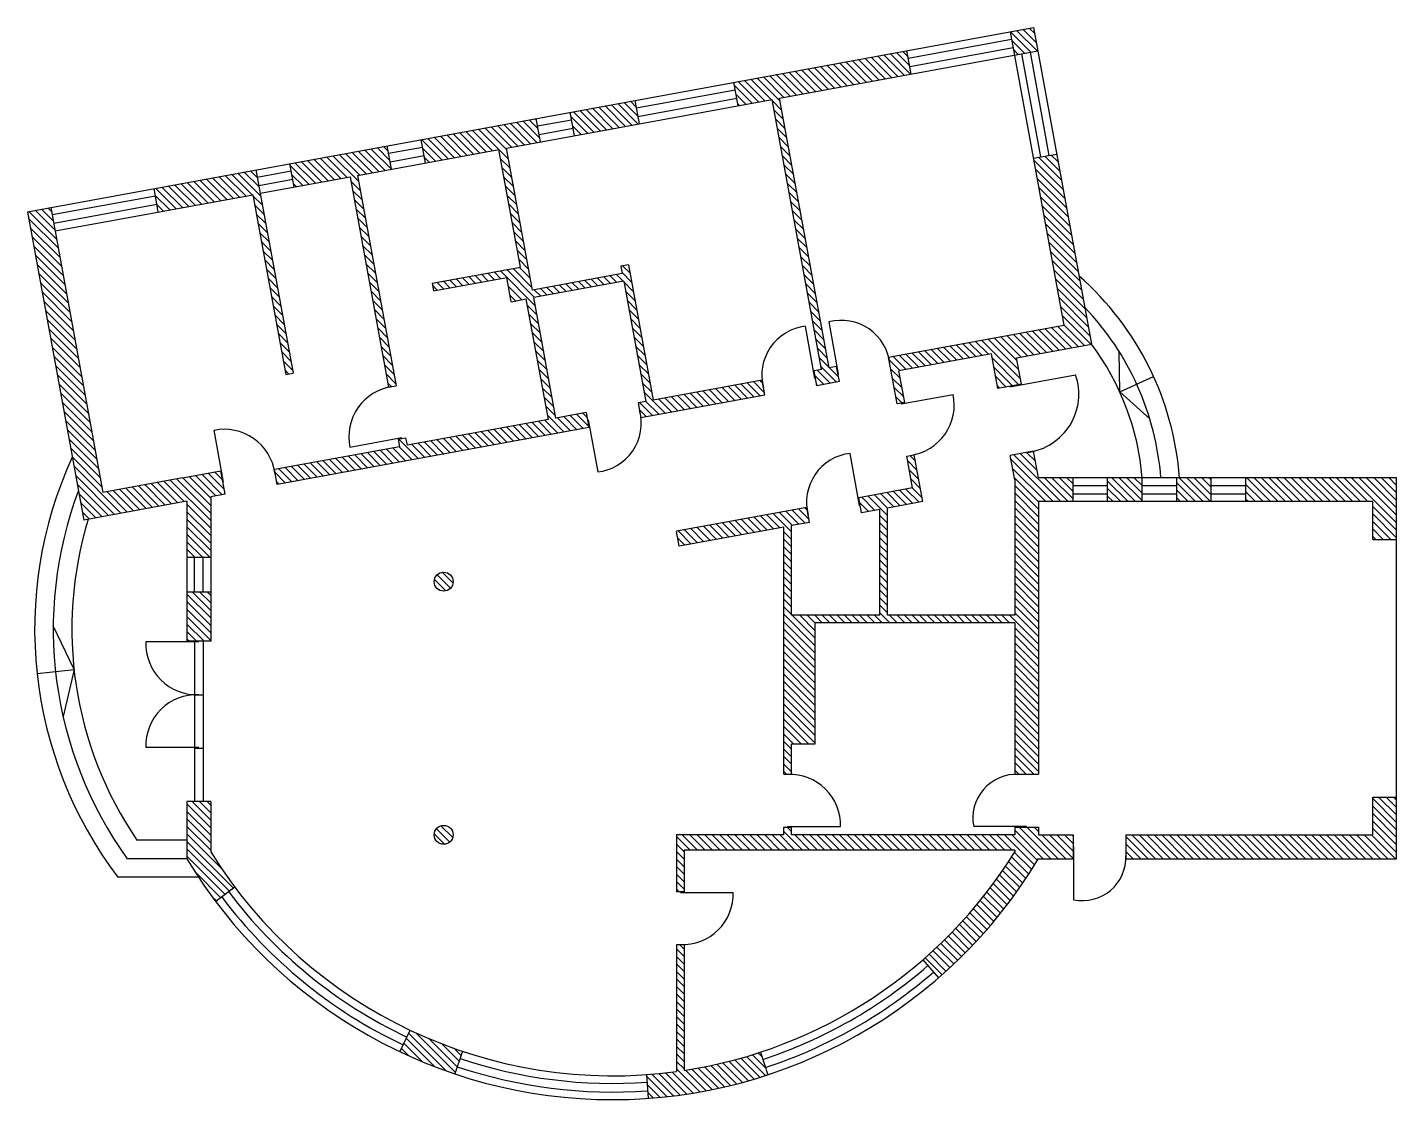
# Model space of a CAD drawing. Header units: millimetres. Extents: x -2551 to 20428, y 28284 to 46278.
import ezdxf

# ---------------------------------------------------------------- set-up
doc = ezdxf.new("R2010")
doc.units = ezdxf.units.MM
doc.layers.add('Kreskowanie', color=7, linetype='Continuous')
pattern_1 = [(135, (20427.81, 28282.96), (-62.8618, -62.8618), [])]

msp = doc.modelspace()

# ---------------------------------------------------------------- hatches: boundary and pattern name
at = {"layer": 'Kreskowanie'}
h = msp.add_hatch(dxfattribs=at)
h.set_pattern_fill('ANSI31', color=256, scale=28, angle=90)
h.set_pattern_definition(pattern_1)
h.paths.add_polyline_path([(6558, 44853), (6630, 44460), (7719, 44659), (7647, 45053)])
h.paths.add_polyline_path([(9306, 45357), (9378, 44963), (9948, 45068), (10778, 40539), (10652, 40515), (10698, 40264), (11076, 40333), (11030, 40585), (10904, 40562), (10074, 45091), (12282, 45495), (12210, 45889)])
h.paths.add_polyline_path([(14407, 45885), (14335, 46278), (13941, 46206), (14013, 45812)])
h.paths.add_polyline_path([(14724, 44153), (14331, 44081), (14843, 41283), (11903, 40745), (12048, 39958), (12173, 39981), (12075, 40516), (13630, 40801), (13737, 40217), (14130, 40289), (14049, 40731), (15309, 40962)])
h.paths.add_polyline_path([(14018, 36415), (11882, 36415), (11882, 38211), (12478, 38320), (12334, 39107), (12208, 39084), (12306, 38549), (11404, 38383), (11450, 38132), (11754, 38187), (11754, 36415), (10272, 36415), (10272, 37916), (10576, 37971), (10530, 38223), (8344, 37823), (8390, 37571), (10144, 37892), (10144, 33743), (10272, 33743), (10272, 34255), (10672, 34255), (10672, 36287), (14018, 36287), (14018, 33743), (14418, 33743), (14418, 38320), (14998, 38320), (14998, 38720), (14418, 38720), (14336, 39165), (13943, 39093), (14018, 38684)])
h = msp.add_hatch(dxfattribs=at)
h.set_pattern_fill('ANSI31', color=256, scale=28, angle=90)
h.set_pattern_definition(pattern_1)
h.paths.add_polyline_path([(1855, 43991), (1927, 43598), (2864, 43770), (3511, 40240), (3637, 40263), (2990, 43793), (3561, 43897), (3489, 44291)], flags=17)
h.paths.add_polyline_path([(4059, 44395), (4131, 44002), (5363, 44227), (5724, 42255), (4241, 41983), (4264, 41858), (5496, 42083), (5570, 41674), (5822, 41720), (6193, 39698), (3820, 39264), (3797, 39390), (3671, 39367), (3694, 39241), (1594, 38856), (1640, 38604), (6873, 39563), (6827, 39815), (6319, 39721), (5948, 41744), (7456, 42020), (7826, 39998), (7700, 39975), (7746, 39723), (9825, 40104), (9779, 40355), (7952, 40021), (7535, 42295), (7409, 42272), (7432, 42146), (5925, 41869), (5489, 44251), (6059, 44355), (5987, 44749)])
h = msp.add_hatch(dxfattribs=at)
h.set_pattern_fill('ANSI31', color=256, scale=28, angle=90)
h.set_pattern_definition(pattern_1)
h.paths.add_polyline_path([(126, 32327, 0.026032), (611, 31608), (930, 31848, -0.022577), (526, 32439), (526, 33286), (126, 33286)])
h.paths.add_polyline_path([(526, 36801), (126, 36801), (126, 35975), (526, 35975)])
h.paths.add_polyline_path([(126, 38327), (126, 37381), (526, 37381), (526, 38400), (767, 38444), (695, 38837), (54, 38720), (-1282, 38475), (-2157, 43256), (-2551, 43184), (-1603, 38010)])
h.paths.add_polyline_path([(-426, 43573), (-354, 43180), (1231, 43470), (1784, 40451), (1910, 40474), (1285, 43887)])
h = msp.add_hatch(dxfattribs=at)
h.set_pattern_fill('ANSI31', color=256, scale=28, angle=90)
h.set_pattern_definition(pattern_1)
h.paths.add_polyline_path([(15578, 38720), (15578, 38320), (16158, 38320), (16158, 38720)])
h.paths.add_polyline_path([(16738, 38720), (16738, 38320), (17318, 38320), (17318, 38720)])
h.paths.add_polyline_path([(17898, 38720), (17898, 38320), (20028, 38320), (20028, 37685), (20428, 37685), (20428, 38720)])
h.paths.add_polyline_path([(15886, 32727), (15886, 32327), (20428, 32327), (20428, 33362), (20028, 33362), (20028, 32727)])
h = msp.add_hatch(dxfattribs=at)
h.set_pattern_fill('ANSI31', color=256, scale=28, angle=90)
h.set_pattern_definition(pattern_1)
h.paths.add_polyline_path([(3871, 29449), (3699, 29088, 0.029921), (4624, 28715), (4751, 29094, -0.029914)])
h.paths.add_polyline_path([(4276, 32727, 1), (4594, 32727, 1)])
h.paths.add_polyline_path([(4276, 36976, 1), (4594, 36976, 1)])
h = msp.add_hatch(dxfattribs=at)
h.set_pattern_fill('ANSI31', color=256, scale=28, angle=90)
h.set_pattern_definition(pattern_1)
h.paths.add_polyline_path([(14018, 32855), (14018, 32727), (10272, 32727), (10272, 32855), (10144, 32855), (10144, 32727), (8344, 32727), (8344, 31772), (8472, 31772), (8472, 32471), (14018, 32471), (14018, 32439, -0.075293), (12478, 30629), (12740, 30328, 0.078746), (14417, 32327), (14998, 32327), (14998, 32727), (14418, 32727), (14418, 32855)])
h = msp.add_hatch(dxfattribs=at)
h.set_pattern_fill('ANSI31', color=256, scale=28, angle=90)
h.set_pattern_definition(pattern_1)
h.paths.add_polyline_path([(9877, 28701), (9753, 29081, -0.041557), (8472, 28774), (8472, 30884), (8344, 30884), (8344, 28756, -0.015975), (7840, 28703), (7868, 28305, 0.061654)])

# ---------------------------------------------------------------- linework, layer by layer
for p, q in [((-2551, 43184), (14335, 46278)), ((13941, 46206), (14843, 41283)), ((14335, 46278), (15309, 40962)), ((12233, 45763), (13964, 46080)), ((10074, 45091), (14407, 45885)), ((12282, 45495), (12210, 45889)), ((12259, 45621), (13990, 45938)), ((14457, 44104), (14139, 45835)), ((14598, 44130), (14281, 45861)), ((9378, 44963), (9306, 45357)), ((5489, 44251), (9948, 45068)), ((7719, 44659), (7647, 45053)), ((7670, 44927), (9329, 45231)), ((7696, 44785), (9355, 45089)), ((10778, 40539), (9948, 45068)), ((10904, 40562), (10074, 45091)), ((6630, 44460), (6558, 44853)), ((6059, 44355), (5987, 44749)), ((6010, 44623), (6581, 44727)), ((6036, 44481), (6607, 44586)), ((4131, 44002), (4059, 44395)), ((2990, 43793), (5363, 44227)), ((3561, 43897), (3489, 44291)), ((3512, 44165), (4082, 44269)), ((3538, 44023), (4108, 44128)), ((5724, 42255), (5363, 44227)), ((5925, 41869), (5489, 44251)), ((14331, 44081), (14724, 44153)), ((1927, 43598), (1855, 43991)), ((1285, 43887), (1910, 40474)), ((1878, 43866), (1308, 43761)), ((1904, 43724), (1334, 43619)), ((1357, 43493), (2864, 43770)), ((2864, 43770), (3511, 40240)), ((2990, 43793), (3637, 40263)), ((-403, 43448), (-2134, 43130)), ((-2085, 42863), (1231, 43470)), ((-354, 43180), (-426, 43573)), ((1231, 43470), (1784, 40451)), ((-2157, 43256), (-1282, 38475)), ((-377, 43306), (-2108, 42989)), ((-2551, 43184), (-1603, 38010)), ((7535, 42295), (7409, 42272)), ((7535, 42295), (7952, 40021)), ((4241, 41983), (5724, 42255)), ((4264, 41858), (5496, 42083)), ((5570, 41674), (5496, 42083)), ((7432, 42146), (5925, 41869)), ((7409, 42272), (7432, 42146)), ((4241, 41983), (4264, 41858)), ((7456, 42020), (5948, 41744)), ((7456, 42020), (7826, 39998)), ((5570, 41674), (5822, 41720)), ((6193, 39698), (5822, 41720)), ((6319, 39721), (5948, 41744)), ((10665, 40388), (10505, 41261)), ((11062, 40460), (10902, 41334)), ((11903, 40745), (14843, 41283)), ((14049, 40731), (15309, 40962)), ((12048, 39958), (11903, 40745)), ((13630, 40801), (12075, 40516)), ((13737, 40217), (13630, 40801)), ((14130, 40289), (14049, 40731)), ((15781, 40161), (15770, 40840)), ((1784, 40451), (1910, 40474)), ((10778, 40539), (10652, 40515)), ((10698, 40264), (10652, 40515)), ((11030, 40585), (10904, 40562)), ((11076, 40333), (11030, 40585)), ((12173, 39981), (12075, 40516)), ((13936, 40243), (15041, 40445)), ((3511, 40240), (3637, 40263)), ((9779, 40355), (7952, 40021)), ((9825, 40104), (9779, 40355)), ((11076, 40333), (10698, 40264)), ((14130, 40289), (13737, 40217)), ((15781, 40161), (16349, 40420)), ((7826, 39998), (7700, 39975)), ((9825, 40104), (7746, 39723)), ((12112, 39959), (12986, 40119)), ((15781, 40161), (16285, 39707)), ((6827, 39815), (6319, 39721)), ((6827, 39815), (6873, 39563)), ((7700, 39975), (7746, 39723)), ((12173, 39981), (12048, 39958)), ((6873, 39563), (1640, 38604)), ((6193, 39698), (3820, 39264)), ((6860, 39690), (7020, 38817)), ((741, 38643), (581, 39516)), ((3734, 39388), (2861, 39228)), ((3671, 39367), (3797, 39390)), ((3671, 39367), (3694, 39241)), ((3797, 39390), (3820, 39264)), ((3694, 39241), (1594, 38856)), ((11416, 38256), (11256, 39129)), ((12208, 39084), (12334, 39107)), ((12306, 38549), (12208, 39084)), ((12478, 38320), (12334, 39107)), ((14336, 39165), (13943, 39093)), ((14018, 38684), (13943, 39093)), ((14418, 38720), (14336, 39165)), ((54, 38720), (695, 38837)), ((767, 38444), (695, 38837)), ((1640, 38604), (1594, 38856)), ((54, 38720), (-1282, 38475)), ((14018, 38684), (14018, 36415)), ((14998, 38320), (14998, 38720)), ((15578, 38320), (15578, 38720)), ((16158, 38320), (16158, 38720)), ((16738, 38320), (16738, 38720)), ((17318, 38320), (17318, 38720)), ((17898, 38320), (17898, 38720)), ((767, 38444), (526, 38400)), ((526, 38400), (526, 35975)), ((12306, 38549), (11404, 38383)), ((11450, 38132), (11404, 38383)), ((14998, 38592), (15578, 38592)), ((14998, 38448), (15578, 38448)), ((16158, 38592), (16738, 38592)), ((16158, 38448), (16738, 38448)), ((17318, 38592), (17898, 38592)), ((17318, 38448), (17898, 38448)), ((126, 38327), (-1603, 38010)), ((10530, 38223), (8344, 37823)), ((10576, 37971), (10530, 38223)), ((11754, 38187), (11450, 38132)), ((11754, 36415), (11754, 38187)), ((12478, 38320), (11882, 38211)), ((11882, 36415), (11882, 38211)), ((14418, 38320), (14418, 33743)), ((10576, 37971), (10272, 37916)), ((10272, 36415), (10272, 37916)), ((8390, 37571), (8344, 37823)), ((10144, 37892), (8390, 37571)), ((10144, 33743), (10144, 37892)), ((20028, 37685), (20428, 37685)), ((526, 37381), (126, 37381)), ((254, 36801), (254, 37381)), ((398, 36801), (398, 37381)), ((526, 36801), (126, 36801)), ((11754, 36415), (10272, 36415)), ((14018, 36415), (11882, 36415)), ((-1768, 35503), (-2116, 36234)), ((14018, 36287), (10672, 36287)), ((10672, 34255), (10672, 36287)), ((14018, 36287), (14018, 33743)), ((326, 35965), (-562, 35965)), ((526, 35975), (126, 35975)), ((254, 35975), (254, 33286)), ((398, 35975), (398, 33286)), ((-2388, 35435), (-1768, 35503)), ((-1768, 35503), (-1952, 34714)), ((254, 35079), (398, 35079)), ((10272, 34255), (10672, 34255)), ((10272, 33743), (10272, 34255)), ((326, 34194), (-562, 34194)), ((254, 34183), (398, 34183)), ((10144, 33743), (10272, 33743)), ((14018, 33743), (14418, 33743)), ((20028, 33362), (20428, 33362)), ((526, 33286), (126, 33286)), ((526, 33286), (526, 32439)), ((10208, 32865), (11096, 32865)), ((14218, 32865), (13330, 32865)), ((126, 32639), (-712, 32639)), ((8344, 32727), (8344, 31772)), ((10144, 32727), (8344, 32727)), ((10144, 32727), (10144, 32855)), ((10144, 32855), (10272, 32855)), ((10272, 32727), (10272, 32855)), ((14018, 32727), (10272, 32727)), ((14018, 32855), (14418, 32855)), ((14018, 32855), (14018, 32727)), ((14418, 32855), (14418, 32727)), ((14998, 32727), (14998, 32327)), ((15886, 32727), (15886, 32327)), ((14018, 32471), (8472, 32471)), ((8472, 32471), (8472, 31772)), ((14018, 32471), (14018, 32439)), ((15008, 32527), (15008, 31639)), ((126, 32327), (-874, 32327)), ((323, 32015), (-1032, 32015)), ((931, 31849), (611, 31608)), ((8472, 31772), (8344, 31772)), ((8408, 31762), (9296, 31762)), ((8472, 30884), (8344, 30884)), ((8344, 30884), (8344, 28756)), ((8472, 30884), (8472, 28774)), ((12478, 30629), (12740, 30328)), ((3700, 29088), (3871, 29449)), ((4751, 29094), (4624, 28715)), ((9753, 29081), (9877, 28701)), ((7840, 28703), (7868, 28305))]:
    msp.add_line(p, q)
for points in [[(15886, 32327), (20428, 32327), (20428, 38720), (14418, 38720)], [(126, 38327), (126, 35975)], [(20028, 37685), (20028, 38320), (14418, 38320)], [(15886, 32727), (20028, 32727), (20028, 33362)], [(126, 33286), (126, 32327)], [(14418, 32727), (14998, 32727)], [(14418, 32327), (14998, 32327)]]:
    msp.add_lwpolyline(points)
for centre in [(4435, 36976), (4435, 32727)]:
    msp.add_circle(centre, 159)
for centre, radius, start, end in [((11803, 38352), 4995, 4.2191, 48.6945), ((11803, 38352), 4683, 4.5008, 43.5655), ((10600, 40441), 826, 96.6346, 194.8277), ((11109, 40541), 820, 6.3615, 104.6301), ((11803, 38352), 4371, 4.8228, 36.6585), ((14109, 40124), 986, 277.4414, 19.0032), ((3697, 39406), 854, 98.2364, 191.9885), ((12148, 39943), 856, 278.241, 11.8954), ((6925, 39637), 826, 276.6012, 14.8275), ((754, 38674), 859, 8.5657, 101.6087), ((4480, 36180), 6909, 155.3009, 217.0795), ((11351, 38309), 826, 96.5952, 194.8275), ((4480, 36180), 6597, 159.3682, 215.7424), ((4480, 36180), 6285, 162.945, 214.2979), ((290, 35931), 853, 177.7289, 272.4198), ((290, 34227), 853, 87.5802, 182.2731), ((10240, 32887), 856, 358.5302, 92.1417), ((14052, 33008), 736, 87.3683, 191.186), ((7272, 36619), 7936, 211.7795, 277.7636), ((7272, 36619), 7936, 278.6974, 328.2205), ((7271, 36619), 8336, 210.9937, 329.0177), ((15157, 32352), 729, 258.1941, 2.0045), ((7272, 36619), 8064, 216.9528, 244.6239), ((8440, 31740), 856, 267.8583, 1.4736), ((7271, 36619), 8208, 216.9586, 244.628), ((7272, 36619), 8064, 288.2161, 310.9972), ((7271, 36619), 8208, 288.2174, 310.9961), ((7271, 36619), 8208, 288.2174, 310.9961), ((7272, 36619), 8064, 251.4783, 274.1027), ((7271, 36619), 8208, 251.4828, 274.1053)]:
    msp.add_arc(centre, radius, start, end)

doc.saveas('drawing.dxf')
